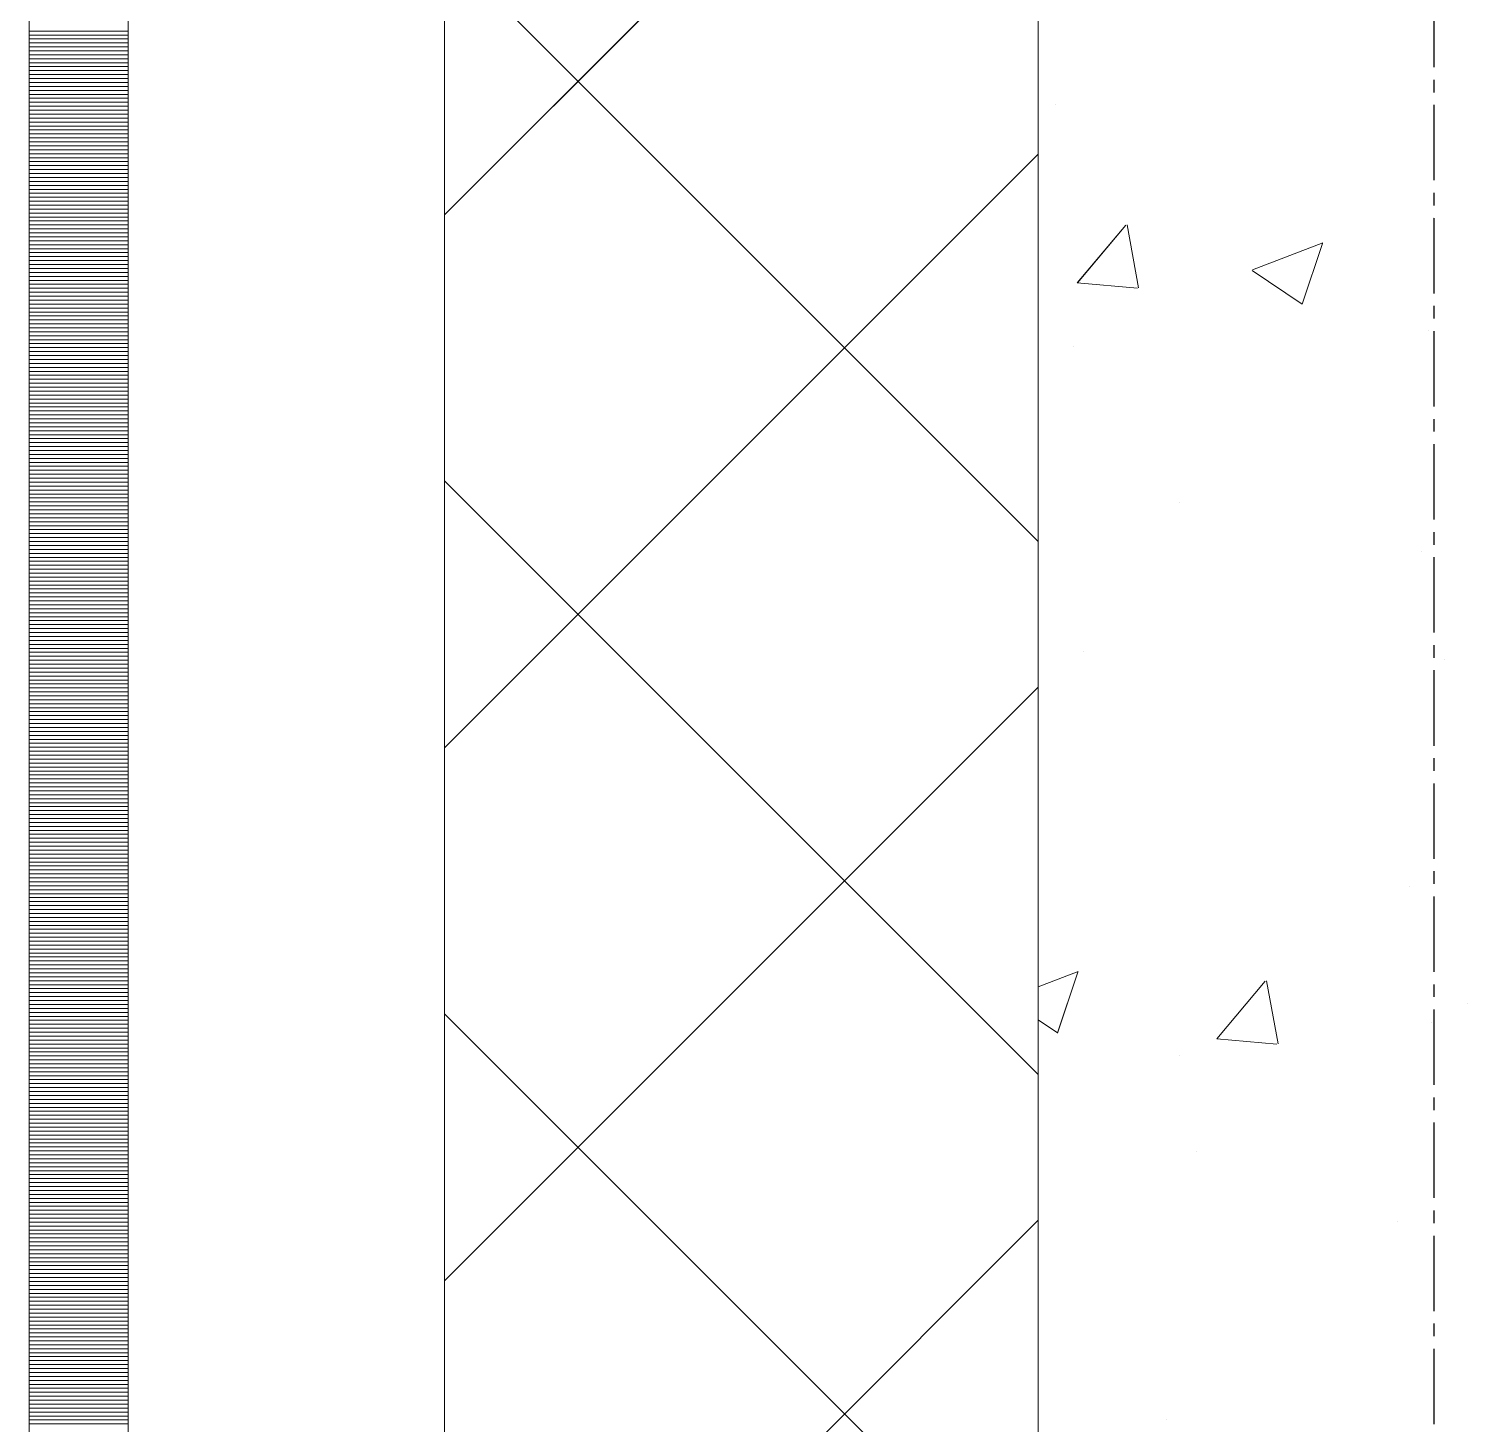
# Model space of a CAD drawing. Header units: millimetres. Extents: x 470010 to 1231400, y -134005 to 421770.
# Drawn here: x 672518.6 to 672885.9, y -3868.5 to -3516 of the extents above; entities that cross this region are included whole.
import ezdxf
from ezdxf.enums import TextEntityAlignment as Align

# ---------------------------------------------------------------- set-up
doc = ezdxf.new("R2010")
doc.units = ezdxf.units.MM
doc.linetypes.add('CENTER2', pattern=[28.575, 19.05, -3.175, 3.175, -3.175])
doc.linetypes.add('DASHED', pattern=[19.05, 12.7, -6.35])
doc.layers.get('Defpoints').update_dxf_attribs({"color": 140})
doc.layers.add('АР_Делит', color=120, linetype='Continuous', lineweight=0, plot=False)
for name, color, linetype, lineweight in [('АР_Стены ПЕНОблок', 52, 'Continuous', 20), ('АР_Тонкая', 254, 'Continuous', 5), ('АР_Утеплитель', 31, 'Continuous', 0), ('АР_Штриховка', 8, 'Continuous', 0)]:
    doc.layers.add(name, color=color, linetype=linetype, lineweight=lineweight)
doc.layers.add('РД_Оси_100', color=7, linetype='Continuous', lineweight=0, true_color=0x525252)
doc.styles.add('style1', font='ARIALN.TTF')

# ---------------------------------------------------------------- blocks, each defined once
blk = doc.blocks.new('СОШ_2200_АР_ОСИ_М100_28.05.24')
at = {"layer": 'АР_Делит', "color": 251, "linetype": 'DASHED', "true_color": 0x636466}
blk.add_lwpolyline([(-355, 13145), (-355, 100855), (37145, 100855), (37145, 129155), (72745, 129155), (72745, 135155), (114955, 135155), (114955, -355)], dxfattribs=at)
at = {"layer": 'РД_Оси_100', "color": 251, "linetype": 'CENTER2', "true_color": 0x636466}
blk.add_line((0, -6155), (0, 139938.679), dxfattribs=at)
blk = doc.blocks.new('A$C9108343f')
at = {"layer": 'АР_Стены ПЕНОблок', "color": 18, "linetype": 'Continuous', "lineweight": 20, "true_color": 0x000000}
blk.add_line((7054.96, 97555), (7054.96, 21355), dxfattribs=at)
at = {"layer": 'АР_Тонкая', "color": 18, "linetype": 'Continuous', "lineweight": 5, "true_color": 0x000000}
for p, q in [((6799.96, 97555), (6799.96, 21355)), ((6824.96, 97555), (6824.96, 21355)), ((6824.96, 21355), (6824.96, 97555)), ((6904.96, 21355), (6904.96, 97555))]:
    blk.add_line(p, q, dxfattribs=at)
at = {"layer": 'АР_Утеплитель', "color": 18, "linetype": 'Continuous', "lineweight": 0, "true_color": 0x000000}
for p, q in [((6904.96, 97555), (6904.96, 21355)), ((7054.96, 21355), (7054.96, 97555))]:
    blk.add_line(p, q, dxfattribs=at)
at = {"layer": 'АР_Штриховка', "color": 18, "linetype": 'Continuous', "lineweight": 0, "true_color": 0x000000}
for p, q in [((6904.96, 96803.34), (7054.96, 96953.34)), ((7054.96, 96720.78), (6904.96, 96870.78)), ((6799.96, 96849.75), (6824.96, 96849.75)), ((6799.96, 96848.75), (6824.96, 96848.75)), ((6799.96, 96847.75), (6824.96, 96847.75)), ((6799.96, 96846.75), (6824.96, 96846.75)), ((6799.96, 96845.75), (6824.96, 96845.75)), ((6799.96, 96844.75), (6824.96, 96844.75)), ((6799.96, 96843.75), (6824.96, 96843.75)), ((6799.96, 96842.75), (6824.96, 96842.75)), ((6799.96, 96841.75), (6824.96, 96841.75)), ((6799.96, 96840.75), (6824.96, 96840.75)), ((6799.96, 96839.75), (6824.96, 96839.75)), ((6799.96, 96838.75), (6824.96, 96838.75)), ((6799.96, 96837.75), (6824.96, 96837.75)), ((6799.96, 96836.75), (6824.96, 96836.75)), ((6799.96, 96835.75), (6824.96, 96835.75)), ((6799.96, 96834.75), (6824.96, 96834.75)), ((6799.96, 96833.75), (6824.96, 96833.75)), ((6799.96, 96832.75), (6824.96, 96832.75)), ((6799.96, 96831.75), (6824.96, 96831.75)), ((6799.96, 96830.75), (6824.96, 96830.75)), ((6799.96, 96829.75), (6824.96, 96829.75)), ((7059.23, 96831.26), (7059.23, 96831.26)), ((6799.96, 96828.75), (6824.96, 96828.75)), ((6799.96, 96827.75), (6824.96, 96827.75)), ((6799.96, 96826.75), (6824.96, 96826.75)), ((6799.96, 96825.75), (6824.96, 96825.75)), ((6799.96, 96824.75), (6824.96, 96824.75)), ((6799.96, 96823.75), (6824.96, 96823.75)), ((6799.96, 96822.75), (6824.96, 96822.75)), ((6799.96, 96821.75), (6824.96, 96821.75)), ((6799.96, 96820.75), (6824.96, 96820.75)), ((6799.96, 96819.75), (6824.96, 96819.75)), ((6799.96, 96818.75), (6824.96, 96818.75)), ((6904.96, 96668.64), (7054.96, 96818.64)), ((6799.96, 96817.75), (6824.96, 96817.75)), ((6799.96, 96816.75), (6824.96, 96816.75)), ((6799.96, 96815.75), (6824.96, 96815.75)), ((6799.96, 96814.75), (6824.96, 96814.75)), ((6799.96, 96813.75), (6824.96, 96813.75)), ((6799.96, 96812.75), (6824.96, 96812.75)), ((6799.96, 96811.75), (6824.96, 96811.75)), ((6799.96, 96810.75), (6824.96, 96810.75)), ((6799.96, 96809.75), (6824.96, 96809.75)), ((6799.96, 96808.75), (6824.96, 96808.75)), ((6799.96, 96807.75), (6824.96, 96807.75)), ((6799.96, 96806.75), (6824.96, 96806.75)), ((6799.96, 96805.75), (6824.96, 96805.75)), ((6799.96, 96804.75), (6824.96, 96804.75)), ((6799.96, 96803.75), (6824.96, 96803.75)), ((6799.96, 96802.75), (6824.96, 96802.75)), ((6799.96, 96801.75), (6824.96, 96801.75)), ((6799.96, 96800.75), (6824.96, 96800.75)), ((7064.84, 96786.14), (7077.08, 96800.73)), ((7080.32, 96784.86), (7077.39, 96800.79)), ((7154.88, 96802.68), (7154.88, 96802.68)), ((6799.96, 96799.75), (6824.96, 96799.75)), ((6799.96, 96798.75), (6824.96, 96798.75)), ((6799.96, 96797.75), (6824.96, 96797.75)), ((6799.96, 96796.75), (6824.96, 96796.75)), ((6799.96, 96795.75), (6824.96, 96795.75)), ((6799.96, 96794.75), (6824.96, 96794.75)), ((6799.96, 96793.75), (6824.96, 96793.75)), ((7109.07, 96789.43), (7126.85, 96796.25)), ((7121.65, 96780.73), (7126.8, 96796.08)), ((6799.96, 96792.75), (6824.96, 96792.75)), ((6799.96, 96791.75), (6824.96, 96791.75)), ((6799.96, 96790.75), (6824.96, 96790.75)), ((6799.96, 96789.75), (6824.96, 96789.75)), ((7108.99, 96789.26), (7121.63, 96780.74)), ((6799.96, 96788.75), (6824.96, 96788.75)), ((6799.96, 96787.75), (6824.96, 96787.75)), ((6799.96, 96786.75), (6824.96, 96786.75)), ((6799.96, 96785.75), (6824.96, 96785.75)), ((7064.83, 96786.14), (7080.02, 96784.81)), ((6799.96, 96784.75), (6824.96, 96784.75)), ((6799.96, 96783.75), (6824.96, 96783.75)), ((6799.96, 96782.75), (6824.96, 96782.75)), ((6799.96, 96781.75), (6824.96, 96781.75)), ((6799.96, 96780.75), (6824.96, 96780.75)), ((6799.96, 96779.75), (6824.96, 96779.75)), ((6799.96, 96778.75), (6824.96, 96778.75)), ((6799.96, 96777.75), (6824.96, 96777.75)), ((6799.96, 96776.75), (6824.96, 96776.75)), ((6799.96, 96775.75), (6824.96, 96775.75)), ((6799.96, 96774.75), (6824.96, 96774.75)), ((6799.96, 96773.75), (6824.96, 96773.75)), ((6799.96, 96772.75), (6824.96, 96772.75)), ((6799.96, 96771.75), (6824.96, 96771.75)), ((7153.58, 96774.16), (7153.58, 96774.16)), ((6799.96, 96770.75), (6824.96, 96770.75)), ((6799.96, 96769.75), (6824.96, 96769.75)), ((6799.96, 96768.75), (6824.96, 96768.75)), ((6799.96, 96767.75), (6824.96, 96767.75)), ((7063.91, 96770.04), (7063.91, 96770.04)), ((6799.96, 96766.75), (6824.96, 96766.75)), ((6799.96, 96765.75), (6824.96, 96765.75)), ((6799.96, 96764.75), (6824.96, 96764.75)), ((6799.96, 96763.75), (6824.96, 96763.75)), ((6799.96, 96762.75), (6824.96, 96762.75)), ((6799.96, 96761.75), (6824.96, 96761.75)), ((6799.96, 96760.75), (6824.96, 96760.75)), ((6799.96, 96759.75), (6824.96, 96759.75)), ((6799.96, 96758.75), (6824.96, 96758.75)), ((6799.96, 96757.75), (6824.96, 96757.75)), ((6799.96, 96756.75), (6824.96, 96756.75)), ((6799.96, 96755.75), (6824.96, 96755.75)), ((6799.96, 96754.75), (6824.96, 96754.75)), ((6799.96, 96753.75), (6824.96, 96753.75)), ((6799.96, 96752.75), (6824.96, 96752.75)), ((6799.96, 96751.75), (6824.96, 96751.75)), ((6799.96, 96750.75), (6824.96, 96750.75)), ((6799.96, 96749.75), (6824.96, 96749.75)), ((6799.96, 96748.75), (6824.96, 96748.75)), ((6799.96, 96747.75), (6824.96, 96747.75)), ((6799.96, 96746.75), (6824.96, 96746.75)), ((6799.96, 96745.75), (6824.96, 96745.75)), ((6799.96, 96744.75), (6824.96, 96744.75)), ((6799.96, 96743.75), (6824.96, 96743.75)), ((6799.96, 96742.75), (6824.96, 96742.75)), ((6799.96, 96741.75), (6824.96, 96741.75)), ((6799.96, 96740.75), (6824.96, 96740.75)), ((6799.96, 96739.75), (6824.96, 96739.75)), ((6799.96, 96738.75), (6824.96, 96738.75)), ((6799.96, 96737.75), (6824.96, 96737.75)), ((6799.96, 96736.75), (6824.96, 96736.75)), ((6799.96, 96735.75), (6824.96, 96735.75)), ((6799.96, 96734.75), (6824.96, 96734.75)), ((7054.96, 96586.07), (6904.96, 96736.07)), ((6799.96, 96733.75), (6824.96, 96733.75)), ((6799.96, 96732.75), (6824.96, 96732.75)), ((6799.96, 96731.75), (6824.96, 96731.75)), ((6799.96, 96730.75), (6824.96, 96730.75)), ((7090.74, 96730.54), (7090.74, 96730.54)), ((6799.96, 96729.75), (6824.96, 96729.75)), ((6799.96, 96728.75), (6824.96, 96728.75)), ((6799.96, 96727.75), (6824.96, 96727.75)), ((6799.96, 96726.75), (6824.96, 96726.75)), ((6799.96, 96725.75), (6824.96, 96725.75)), ((6799.96, 96724.75), (6824.96, 96724.75)), ((6799.96, 96723.75), (6824.96, 96723.75)), ((6799.96, 96722.75), (6824.96, 96722.75)), ((6799.96, 96721.75), (6824.96, 96721.75)), ((6799.96, 96720.75), (6824.96, 96720.75)), ((6799.96, 96719.75), (6824.96, 96719.75)), ((6799.96, 96718.75), (6824.96, 96718.75)), ((6799.96, 96717.75), (6824.96, 96717.75)), ((6799.96, 96716.75), (6824.96, 96716.75)), ((6799.96, 96715.75), (6824.96, 96715.75)), ((7151.79, 96718.13), (7151.79, 96718.13)), ((6799.96, 96714.75), (6824.96, 96714.75)), ((6799.96, 96713.75), (6824.96, 96713.75)), ((6799.96, 96712.75), (6824.96, 96712.75)), ((6799.96, 96711.75), (6824.96, 96711.75)), ((6799.96, 96710.75), (6824.96, 96710.75)), ((6799.96, 96709.75), (6824.96, 96709.75)), ((6799.96, 96708.75), (6824.96, 96708.75)), ((6799.96, 96707.75), (6824.96, 96707.75)), ((6799.96, 96706.75), (6824.96, 96706.75)), ((6799.96, 96705.75), (6824.96, 96705.75)), ((6799.96, 96704.75), (6824.96, 96704.75)), ((6799.96, 96703.75), (6824.96, 96703.75)), ((6799.96, 96702.75), (6824.96, 96702.75)), ((6799.96, 96701.75), (6824.96, 96701.75)), ((6799.96, 96700.75), (6824.96, 96700.75)), ((6799.96, 96699.75), (6824.96, 96699.75)), ((6799.96, 96698.75), (6824.96, 96698.75)), ((6799.96, 96697.75), (6824.96, 96697.75)), ((6799.96, 96696.75), (6824.96, 96696.75)), ((6799.96, 96695.75), (6824.96, 96695.75)), ((6799.96, 96694.75), (6824.96, 96694.75)), ((6799.96, 96693.75), (6824.96, 96693.75)), ((6799.96, 96692.75), (6824.96, 96692.75)), ((6799.96, 96691.75), (6824.96, 96691.75)), ((6799.96, 96690.75), (6824.96, 96690.75)), ((7066.32, 96692.96), (7066.32, 96692.96)), ((7157.5, 96690.98), (7157.5, 96690.98)), ((6799.96, 96689.75), (6824.96, 96689.75)), ((6799.96, 96688.75), (6824.96, 96688.75)), ((6799.96, 96687.75), (6824.96, 96687.75)), ((6799.96, 96686.75), (6824.96, 96686.75)), ((6799.96, 96685.75), (6824.96, 96685.75)), ((6799.96, 96684.75), (6824.96, 96684.75)), ((6799.96, 96683.75), (6824.96, 96683.75)), ((6799.96, 96682.75), (6824.96, 96682.75)), ((6904.96, 96533.94), (7054.96, 96683.94)), ((6799.96, 96681.75), (6824.96, 96681.75)), ((6799.96, 96680.75), (6824.96, 96680.75)), ((6799.96, 96679.75), (6824.96, 96679.75)), ((6799.96, 96678.75), (6824.96, 96678.75)), ((6799.96, 96677.75), (6824.96, 96677.75)), ((6799.96, 96676.75), (6824.96, 96676.75)), ((6799.96, 96675.75), (6824.96, 96675.75)), ((6799.96, 96674.75), (6824.96, 96674.75)), ((6799.96, 96673.75), (6824.96, 96673.75)), ((6799.96, 96672.75), (6824.96, 96672.75)), ((6799.96, 96671.75), (6824.96, 96671.75)), ((6799.96, 96670.75), (6824.96, 96670.75)), ((6799.96, 96669.75), (6824.96, 96669.75)), ((6799.96, 96668.75), (6824.96, 96668.75)), ((6799.96, 96667.75), (6824.96, 96667.75)), ((6799.96, 96666.75), (6824.96, 96666.75)), ((6799.96, 96665.75), (6824.96, 96665.75)), ((6799.96, 96664.75), (6824.96, 96664.75)), ((6799.96, 96663.75), (6824.96, 96663.75)), ((6799.96, 96662.75), (6824.96, 96662.75)), ((6799.96, 96661.75), (6824.96, 96661.75)), ((6799.96, 96660.75), (6824.96, 96660.75)), ((6799.96, 96659.75), (6824.96, 96659.75)), ((6799.96, 96658.75), (6824.96, 96658.75)), ((6799.96, 96657.75), (6824.96, 96657.75)), ((6799.96, 96656.75), (6824.96, 96656.75)), ((6799.96, 96655.75), (6824.96, 96655.75)), ((6799.96, 96654.75), (6824.96, 96654.75)), ((6799.96, 96653.75), (6824.96, 96653.75)), ((6799.96, 96652.75), (6824.96, 96652.75)), ((6799.96, 96651.75), (6824.96, 96651.75)), ((6799.96, 96650.75), (6824.96, 96650.75)), ((6799.96, 96649.75), (6824.96, 96649.75)), ((6799.96, 96648.75), (6824.96, 96648.75)), ((6799.96, 96647.75), (6824.96, 96647.75)), ((6799.96, 96646.75), (6824.96, 96646.75)), ((6799.96, 96645.75), (6824.96, 96645.75)), ((6799.96, 96644.75), (6824.96, 96644.75)), ((6799.96, 96643.75), (6824.96, 96643.75)), ((6799.96, 96642.75), (6824.96, 96642.75)), ((6799.96, 96641.75), (6824.96, 96641.75)), ((6799.96, 96640.75), (6824.96, 96640.75)), ((6799.96, 96639.75), (6824.96, 96639.75)), ((6799.96, 96638.75), (6824.96, 96638.75)), ((6799.96, 96637.75), (6824.96, 96637.75)), ((6799.96, 96636.75), (6824.96, 96636.75)), ((6799.96, 96635.75), (6824.96, 96635.75)), ((6799.96, 96634.75), (6824.96, 96634.75)), ((6799.96, 96633.75), (6824.96, 96633.75)), ((6799.96, 96632.75), (6824.96, 96632.75)), ((6799.96, 96631.75), (6824.96, 96631.75)), ((7148.7, 96633.57), (7148.7, 96633.57)), ((6799.96, 96630.75), (6824.96, 96630.75)), ((6799.96, 96629.75), (6824.96, 96629.75)), ((6799.96, 96628.75), (6824.96, 96628.75)), ((6799.96, 96627.75), (6824.96, 96627.75)), ((6799.96, 96626.75), (6824.96, 96626.75)), ((6799.96, 96625.75), (6824.96, 96625.75)), ((6799.96, 96624.75), (6824.96, 96624.75)), ((6799.96, 96623.75), (6824.96, 96623.75)), ((6799.96, 96622.75), (6824.96, 96622.75)), ((6799.96, 96621.75), (6824.96, 96621.75)), ((6799.96, 96620.75), (6824.96, 96620.75)), ((6799.96, 96619.75), (6824.96, 96619.75)), ((6799.96, 96618.75), (6824.96, 96618.75)), ((6799.96, 96617.75), (6824.96, 96617.75)), ((6799.96, 96616.75), (6824.96, 96616.75)), ((6799.96, 96615.75), (6824.96, 96615.75)), ((6799.96, 96614.75), (6824.96, 96614.75)), ((6799.96, 96613.75), (6824.96, 96613.75)), ((6799.96, 96612.75), (6824.96, 96612.75)), ((6799.96, 96611.75), (6824.96, 96611.75)), ((6799.96, 96610.75), (6824.96, 96610.75)), ((6799.96, 96609.75), (6824.96, 96609.75)), ((7054.96, 96608.19), (7065.05, 96612.07)), ((7059.84, 96596.54), (7064.99, 96611.89)), ((7100.08, 96595.08), (7112.32, 96609.68)), ((7115.57, 96593.81), (7112.63, 96609.73)), ((6799.96, 96608.75), (6824.96, 96608.75)), ((6799.96, 96607.75), (6824.96, 96607.75)), ((6799.96, 96606.75), (6824.96, 96606.75)), ((6799.96, 96605.75), (6824.96, 96605.75)), ((6799.96, 96604.75), (6824.96, 96604.75)), ((6799.96, 96603.75), (6824.96, 96603.75)), ((6799.96, 96602.75), (6824.96, 96602.75)), ((7163.32, 96604.07), (7163.32, 96604.07)), ((6799.96, 96601.75), (6824.96, 96601.75)), ((6799.96, 96600.75), (6824.96, 96600.75)), ((6799.96, 96599.75), (6824.96, 96599.75)), ((6799.96, 96598.75), (6824.96, 96598.75)), ((7054.96, 96451.37), (6904.96, 96601.37)), ((7054.96, 96599.83), (7059.83, 96596.55)), ((7154.27, 96599.17), (7154.27, 96599.17)), ((6799.96, 96597.75), (6824.96, 96597.75)), ((6799.96, 96596.75), (6824.96, 96596.75)), ((6799.96, 96595.75), (6824.96, 96595.75)), ((6799.96, 96594.75), (6824.96, 96594.75)), ((7100.08, 96595.08), (7115.26, 96593.75)), ((6799.96, 96593.75), (6824.96, 96593.75)), ((6799.96, 96592.75), (6824.96, 96592.75)), ((6799.96, 96591.75), (6824.96, 96591.75)), ((6799.96, 96590.75), (6824.96, 96590.75)), ((6799.96, 96589.75), (6824.96, 96589.75)), ((6799.96, 96588.75), (6824.96, 96588.75)), ((6799.96, 96587.75), (6824.96, 96587.75)), ((7090.68, 96590.8), (7090.68, 96590.8)), ((6799.96, 96586.75), (6824.96, 96586.75)), ((6799.96, 96585.75), (6824.96, 96585.75)), ((6799.96, 96584.75), (6824.96, 96584.75)), ((6799.96, 96583.75), (6824.96, 96583.75)), ((6799.96, 96582.75), (6824.96, 96582.75)), ((6799.96, 96581.75), (6824.96, 96581.75)), ((6799.96, 96580.75), (6824.96, 96580.75)), ((6799.96, 96579.75), (6824.96, 96579.75)), ((6799.96, 96578.75), (6824.96, 96578.75)), ((6799.96, 96577.75), (6824.96, 96577.75)), ((6799.96, 96576.75), (6824.96, 96576.75)), ((6799.96, 96575.75), (6824.96, 96575.75)), ((6799.96, 96574.75), (6824.96, 96574.75)), ((6799.96, 96573.75), (6824.96, 96573.75)), ((6799.96, 96572.75), (6824.96, 96572.75)), ((6799.96, 96571.75), (6824.96, 96571.75)), ((6799.96, 96570.75), (6824.96, 96570.75)), ((6799.96, 96569.75), (6824.96, 96569.75)), ((6799.96, 96568.75), (6824.96, 96568.75)), ((6799.96, 96567.75), (6824.96, 96567.75)), ((6799.96, 96566.75), (6824.96, 96566.75)), ((6799.96, 96565.75), (6824.96, 96565.75)), ((7094.83, 96566.62), (7094.83, 96566.62)), ((6799.96, 96564.75), (6824.96, 96564.75)), ((6799.96, 96563.75), (6824.96, 96563.75)), ((6799.96, 96562.75), (6824.96, 96562.75)), ((6799.96, 96561.75), (6824.96, 96561.75)), ((6799.96, 96560.75), (6824.96, 96560.75)), ((6799.96, 96559.75), (6824.96, 96559.75)), ((6799.96, 96558.75), (6824.96, 96558.75)), ((6799.96, 96557.75), (6824.96, 96557.75)), ((6799.96, 96556.75), (6824.96, 96556.75)), ((6799.96, 96555.75), (6824.96, 96555.75)), ((6799.96, 96554.75), (6824.96, 96554.75)), ((6799.96, 96553.75), (6824.96, 96553.75)), ((6799.96, 96552.75), (6824.96, 96552.75)), ((6799.96, 96551.75), (6824.96, 96551.75)), ((6799.96, 96550.75), (6824.96, 96550.75)), ((6799.96, 96549.75), (6824.96, 96549.75)), ((6799.96, 96548.75), (6824.96, 96548.75)), ((6799.96, 96547.75), (6824.96, 96547.75)), ((6799.96, 96546.75), (6824.96, 96546.75)), ((6904.96, 96399.23), (7054.96, 96549.23)), ((7145.61, 96549.02), (7145.61, 96549.02)), ((6799.96, 96545.75), (6824.96, 96545.75)), ((6799.96, 96544.75), (6824.96, 96544.75)), ((6799.96, 96543.75), (6824.96, 96543.75)), ((6799.96, 96542.75), (6824.96, 96542.75)), ((6799.96, 96541.75), (6824.96, 96541.75)), ((6799.96, 96540.75), (6824.96, 96540.75)), ((6799.96, 96539.75), (6824.96, 96539.75)), ((6799.96, 96538.75), (6824.96, 96538.75)), ((6799.96, 96537.75), (6824.96, 96537.75)), ((6799.96, 96536.75), (6824.96, 96536.75)), ((6799.96, 96535.75), (6824.96, 96535.75)), ((6799.96, 96534.75), (6824.96, 96534.75)), ((6799.96, 96533.75), (6824.96, 96533.75)), ((6799.96, 96532.75), (6824.96, 96532.75)), ((6799.96, 96531.75), (6824.96, 96531.75)), ((6799.96, 96530.75), (6824.96, 96530.75)), ((6799.96, 96529.75), (6824.96, 96529.75)), ((6799.96, 96528.75), (6824.96, 96528.75)), ((6799.96, 96527.75), (6824.96, 96527.75)), ((6799.96, 96526.75), (6824.96, 96526.75)), ((6799.96, 96525.75), (6824.96, 96525.75)), ((6799.96, 96524.75), (6824.96, 96524.75)), ((6799.96, 96523.75), (6824.96, 96523.75)), ((6799.96, 96522.75), (6824.96, 96522.75)), ((6799.96, 96521.75), (6824.96, 96521.75)), ((6799.96, 96520.75), (6824.96, 96520.75)), ((6799.96, 96519.75), (6824.96, 96519.75)), ((6799.96, 96518.75), (6824.96, 96518.75)), ((6799.96, 96517.75), (6824.96, 96517.75)), ((6799.96, 96516.75), (6824.96, 96516.75)), ((6799.96, 96515.75), (6824.96, 96515.75)), ((6799.96, 96514.75), (6824.96, 96514.75)), ((6799.96, 96513.75), (6824.96, 96513.75)), ((6799.96, 96512.75), (6824.96, 96512.75)), ((6799.96, 96511.75), (6824.96, 96511.75)), ((6799.96, 96510.75), (6824.96, 96510.75)), ((6799.96, 96509.75), (6824.96, 96509.75)), ((6799.96, 96508.75), (6824.96, 96508.75)), ((6799.96, 96507.75), (6824.96, 96507.75)), ((6799.96, 96506.75), (6824.96, 96506.75)), ((6799.96, 96505.75), (6824.96, 96505.75)), ((6799.96, 96504.75), (6824.96, 96504.75)), ((6799.96, 96503.75), (6824.96, 96503.75)), ((6799.96, 96502.75), (6824.96, 96502.75)), ((6799.96, 96501.75), (6824.96, 96501.75)), ((6799.96, 96500.75), (6824.96, 96500.75)), ((6799.96, 96499.75), (6824.96, 96499.75)), ((7087.45, 96498.99), (7087.45, 96498.99)), ((6799.96, 96498.75), (6824.96, 96498.75))]:
    blk.add_line(p, q, dxfattribs=at)
at = {"layer": 'РД_Оси_100'}
blk.add_blockref('СОШ_2200_АР_ОСИ_М100_28.05.24', (7154.96, 6755), dxfattribs=at)
at = {"layer": 'Defpoints', "color": 18, "true_color": 0x000000, "style": 'style1'}
for p in [(143949.34, 316089.12), (143974.98, 281639.5), (143890.4, 273244.71), (143839.99, 264276.81), (143967.75, 254892.38), (12251.96, 104178.14), (12382.58, 96023.14)]:
    blk.add_attdef('АР-ПОМЕЩЕНИЕ:НАИМЕНОВАНИЕ', text='', height=100, dxfattribs=at).set_placement(p, align=Align.MIDDLE)
at = {"layer": 'Defpoints', "color": 18, "true_color": 0x000000, "style": 'style1', "flags": 8}
for p in [(143951.3, 279099.09), (143848.34, 269251.11), (143875.33, 260094.25), (144049.74, 250824.7), (163419.28, 238153.36), (155897.46, 237965.97), (183037.2, 237965.97), (143342.94, 237876.19)]:
    blk.add_attdef('АР-ПОМЕЩЕНИЕ:НАИМЕНОВАНИЕ', text='', height=100, dxfattribs=at).set_placement(p, align=Align.MIDDLE)

msp = doc.modelspace()

# ---------------------------------------------------------------- linework, layer by layer
at = {"layer": 'АР_Стены ПЕНОблок', "color": 18, "linetype": 'Continuous', "lineweight": 20, "true_color": 0x000000}
msp.add_line((672773.57, -2811.242), (672773.57, -79011.242), dxfattribs=at)
at = {"layer": 'АР_Тонкая', "color": 18, "linetype": 'Continuous', "lineweight": 5, "true_color": 0x000000}
for p, q in [((672518.57, -2811.242), (672518.57, -79011.242)), ((672543.57, -2811.242), (672543.57, -79011.242)), ((672543.57, -79011.242), (672543.57, -2811.242)), ((672623.57, -79011.242), (672623.57, -2811.242))]:
    msp.add_line(p, q, dxfattribs=at)
at = {"layer": 'АР_Утеплитель', "color": 18, "linetype": 'Continuous', "lineweight": 0, "true_color": 0x000000}
for p, q in [((672623.57, -2811.242), (672623.57, -79011.242)), ((672773.57, -79011.242), (672773.57, -2811.242))]:
    msp.add_line(p, q, dxfattribs=at)
at = {"layer": 'АР_Штриховка', "color": 18, "linetype": 'Continuous', "lineweight": 0, "true_color": 0x000000}
for p, q in [((672623.57, -3562.898), (672773.57, -3412.898)), ((672773.57, -3645.465), (672623.57, -3495.465)), ((672518.57, -3516.492), (672543.57, -3516.492)), ((672518.57, -3517.492), (672543.57, -3517.492)), ((672518.57, -3518.492), (672543.57, -3518.492)), ((672518.57, -3519.492), (672543.57, -3519.492)), ((672518.57, -3520.492), (672543.57, -3520.492)), ((672518.57, -3521.492), (672543.57, -3521.492)), ((672518.57, -3522.492), (672543.57, -3522.492)), ((672518.57, -3523.492), (672543.57, -3523.492)), ((672518.57, -3524.492), (672543.57, -3524.492)), ((672518.57, -3525.492), (672543.57, -3525.492)), ((672518.57, -3526.492), (672543.57, -3526.492)), ((672518.57, -3527.492), (672543.57, -3527.492)), ((672518.57, -3528.492), (672543.57, -3528.492)), ((672518.57, -3529.492), (672543.57, -3529.492)), ((672518.57, -3530.492), (672543.57, -3530.492)), ((672518.57, -3531.492), (672543.57, -3531.492)), ((672518.57, -3532.492), (672543.57, -3532.492)), ((672518.57, -3533.492), (672543.57, -3533.492)), ((672518.57, -3534.492), (672543.57, -3534.492)), ((672518.57, -3535.492), (672543.57, -3535.492)), ((672518.57, -3536.492), (672543.57, -3536.492)), ((672518.57, -3537.492), (672543.57, -3537.492)), ((672518.57, -3538.492), (672543.57, -3538.492)), ((672518.57, -3539.492), (672543.57, -3539.492)), ((672518.57, -3540.492), (672543.57, -3540.492)), ((672518.57, -3541.492), (672543.57, -3541.492)), ((672518.57, -3542.492), (672543.57, -3542.492)), ((672518.57, -3543.492), (672543.57, -3543.492)), ((672518.57, -3544.492), (672543.57, -3544.492)), ((672518.57, -3545.492), (672543.57, -3545.492)), ((672518.57, -3546.492), (672543.57, -3546.492)), ((672518.57, -3547.492), (672543.57, -3547.492)), ((672518.57, -3548.492), (672543.57, -3548.492)), ((672623.57, -3697.602), (672773.57, -3547.602)), ((672518.57, -3549.492), (672543.57, -3549.492)), ((672518.57, -3550.492), (672543.57, -3550.492)), ((672518.57, -3551.492), (672543.57, -3551.492)), ((672518.57, -3552.492), (672543.57, -3552.492)), ((672518.57, -3553.492), (672543.57, -3553.492)), ((672518.57, -3554.492), (672543.57, -3554.492)), ((672518.57, -3555.492), (672543.57, -3555.492)), ((672518.57, -3556.492), (672543.57, -3556.492)), ((672518.57, -3557.492), (672543.57, -3557.492)), ((672518.57, -3558.492), (672543.57, -3558.492)), ((672518.57, -3559.492), (672543.57, -3559.492)), ((672518.57, -3560.492), (672543.57, -3560.492)), ((672518.57, -3561.492), (672543.57, -3561.492)), ((672518.57, -3562.492), (672543.57, -3562.492)), ((672518.57, -3563.492), (672543.57, -3563.492)), ((672518.57, -3564.492), (672543.57, -3564.492)), ((672518.57, -3565.492), (672543.57, -3565.492)), ((672518.57, -3566.492), (672543.57, -3566.492)), ((672783.447, -3580.101), (672795.693, -3565.508)), ((672798.935, -3581.378), (672795.999, -3565.456)), ((672518.57, -3567.492), (672543.57, -3567.492)), ((672518.57, -3568.492), (672543.57, -3568.492)), ((672518.57, -3569.492), (672543.57, -3569.492)), ((672518.57, -3570.492), (672543.57, -3570.492)), ((672827.682, -3576.815), (672845.467, -3569.988)), ((672840.258, -3585.51), (672845.408, -3570.161)), ((672518.57, -3571.492), (672543.57, -3571.492)), ((672518.57, -3572.492), (672543.57, -3572.492)), ((672518.57, -3573.492), (672543.57, -3573.492)), ((672518.57, -3574.492), (672543.57, -3574.492)), ((672518.57, -3575.492), (672543.57, -3575.492)), ((672518.57, -3576.492), (672543.57, -3576.492)), ((672518.57, -3577.492), (672543.57, -3577.492)), ((672827.606, -3576.982), (672840.241, -3585.504)), ((672518.57, -3578.492), (672543.57, -3578.492)), ((672518.57, -3579.492), (672543.57, -3579.492)), ((672518.57, -3580.492), (672543.57, -3580.492)), ((672518.57, -3581.492), (672543.57, -3581.492)), ((672783.447, -3580.106), (672798.629, -3581.434)), ((672518.57, -3582.492), (672543.57, -3582.492)), ((672518.57, -3583.492), (672543.57, -3583.492)), ((672518.57, -3584.492), (672543.57, -3584.492)), ((672518.57, -3585.492), (672543.57, -3585.492)), ((672518.57, -3586.492), (672543.57, -3586.492)), ((672518.57, -3587.492), (672543.57, -3587.492)), ((672518.57, -3588.492), (672543.57, -3588.492)), ((672518.57, -3589.492), (672543.57, -3589.492)), ((672518.57, -3590.492), (672543.57, -3590.492)), ((672518.57, -3591.492), (672543.57, -3591.492)), ((672518.57, -3592.492), (672543.57, -3592.492)), ((672518.57, -3593.492), (672543.57, -3593.492)), ((672518.57, -3594.492), (672543.57, -3594.492)), ((672518.57, -3595.492), (672543.57, -3595.492)), ((672518.57, -3596.492), (672543.57, -3596.492)), ((672518.57, -3597.492), (672543.57, -3597.492)), ((672518.57, -3598.492), (672543.57, -3598.492)), ((672518.57, -3599.492), (672543.57, -3599.492)), ((672518.57, -3600.492), (672543.57, -3600.492)), ((672518.57, -3601.492), (672543.57, -3601.492)), ((672518.57, -3602.492), (672543.57, -3602.492)), ((672518.57, -3603.492), (672543.57, -3603.492)), ((672518.57, -3604.492), (672543.57, -3604.492)), ((672518.57, -3605.492), (672543.57, -3605.492)), ((672518.57, -3606.492), (672543.57, -3606.492)), ((672518.57, -3607.492), (672543.57, -3607.492)), ((672518.57, -3608.492), (672543.57, -3608.492)), ((672518.57, -3609.492), (672543.57, -3609.492)), ((672518.57, -3610.492), (672543.57, -3610.492)), ((672518.57, -3611.492), (672543.57, -3611.492)), ((672518.57, -3612.492), (672543.57, -3612.492)), ((672518.57, -3613.492), (672543.57, -3613.492)), ((672518.57, -3614.492), (672543.57, -3614.492)), ((672518.57, -3615.492), (672543.57, -3615.492)), ((672518.57, -3616.492), (672543.57, -3616.492)), ((672518.57, -3617.492), (672543.57, -3617.492)), ((672518.57, -3618.492), (672543.57, -3618.492)), ((672518.57, -3619.492), (672543.57, -3619.492)), ((672518.57, -3620.492), (672543.57, -3620.492)), ((672518.57, -3621.492), (672543.57, -3621.492)), ((672518.57, -3622.492), (672543.57, -3622.492)), ((672518.57, -3623.492), (672543.57, -3623.492)), ((672518.57, -3624.492), (672543.57, -3624.492)), ((672518.57, -3625.492), (672543.57, -3625.492)), ((672518.57, -3626.492), (672543.57, -3626.492)), ((672518.57, -3627.492), (672543.57, -3627.492)), ((672518.57, -3628.492), (672543.57, -3628.492)), ((672518.57, -3629.492), (672543.57, -3629.492)), ((672518.57, -3630.492), (672543.57, -3630.492)), ((672518.57, -3631.492), (672543.57, -3631.492)), ((672518.57, -3632.492), (672543.57, -3632.492)), ((672773.57, -3780.169), (672623.57, -3630.169)), ((672518.57, -3633.492), (672543.57, -3633.492)), ((672518.57, -3634.492), (672543.57, -3634.492)), ((672518.57, -3635.492), (672543.57, -3635.492)), ((672518.57, -3636.492), (672543.57, -3636.492)), ((672518.57, -3637.492), (672543.57, -3637.492)), ((672518.57, -3638.492), (672543.57, -3638.492)), ((672518.57, -3639.492), (672543.57, -3639.492)), ((672518.57, -3640.492), (672543.57, -3640.492)), ((672518.57, -3641.492), (672543.57, -3641.492)), ((672518.57, -3642.492), (672543.57, -3642.492)), ((672518.57, -3643.492), (672543.57, -3643.492)), ((672518.57, -3644.492), (672543.57, -3644.492)), ((672518.57, -3645.492), (672543.57, -3645.492)), ((672518.57, -3646.492), (672543.57, -3646.492)), ((672518.57, -3647.492), (672543.57, -3647.492)), ((672518.57, -3648.492), (672543.57, -3648.492)), ((672518.57, -3649.492), (672543.57, -3649.492)), ((672518.57, -3650.492), (672543.57, -3650.492)), ((672518.57, -3651.492), (672543.57, -3651.492)), ((672518.57, -3652.492), (672543.57, -3652.492)), ((672518.57, -3653.492), (672543.57, -3653.492)), ((672518.57, -3654.492), (672543.57, -3654.492)), ((672518.57, -3655.492), (672543.57, -3655.492)), ((672518.57, -3656.492), (672543.57, -3656.492)), ((672518.57, -3657.492), (672543.57, -3657.492)), ((672518.57, -3658.492), (672543.57, -3658.492)), ((672518.57, -3659.492), (672543.57, -3659.492)), ((672518.57, -3660.492), (672543.57, -3660.492)), ((672518.57, -3661.492), (672543.57, -3661.492)), ((672518.57, -3662.492), (672543.57, -3662.492)), ((672518.57, -3663.492), (672543.57, -3663.492)), ((672518.57, -3664.492), (672543.57, -3664.492)), ((672518.57, -3665.492), (672543.57, -3665.492)), ((672518.57, -3666.492), (672543.57, -3666.492)), ((672518.57, -3667.492), (672543.57, -3667.492)), ((672518.57, -3668.492), (672543.57, -3668.492)), ((672518.57, -3669.492), (672543.57, -3669.492)), ((672518.57, -3670.492), (672543.57, -3670.492)), ((672518.57, -3671.492), (672543.57, -3671.492)), ((672518.57, -3672.492), (672543.57, -3672.492)), ((672518.57, -3673.492), (672543.57, -3673.492)), ((672518.57, -3674.492), (672543.57, -3674.492)), ((672518.57, -3675.492), (672543.57, -3675.492)), ((672518.57, -3676.492), (672543.57, -3676.492)), ((672518.57, -3677.492), (672543.57, -3677.492)), ((672518.57, -3678.492), (672543.57, -3678.492)), ((672518.57, -3679.492), (672543.57, -3679.492)), ((672518.57, -3680.492), (672543.57, -3680.492)), ((672518.57, -3681.492), (672543.57, -3681.492)), ((672518.57, -3682.492), (672543.57, -3682.492)), ((672518.57, -3683.492), (672543.57, -3683.492)), ((672518.57, -3684.492), (672543.57, -3684.492)), ((672623.57, -3832.306), (672773.57, -3682.306)), ((672518.57, -3685.492), (672543.57, -3685.492)), ((672518.57, -3686.492), (672543.57, -3686.492)), ((672518.57, -3687.492), (672543.57, -3687.492)), ((672518.57, -3688.492), (672543.57, -3688.492)), ((672518.57, -3689.492), (672543.57, -3689.492)), ((672518.57, -3690.492), (672543.57, -3690.492)), ((672518.57, -3691.492), (672543.57, -3691.492)), ((672518.57, -3692.492), (672543.57, -3692.492)), ((672518.57, -3693.492), (672543.57, -3693.492)), ((672518.57, -3694.492), (672543.57, -3694.492)), ((672518.57, -3695.492), (672543.57, -3695.492)), ((672518.57, -3696.492), (672543.57, -3696.492)), ((672518.57, -3697.492), (672543.57, -3697.492)), ((672518.57, -3698.492), (672543.57, -3698.492)), ((672518.57, -3699.492), (672543.57, -3699.492)), ((672518.57, -3700.492), (672543.57, -3700.492)), ((672518.57, -3701.492), (672543.57, -3701.492)), ((672518.57, -3702.492), (672543.57, -3702.492)), ((672518.57, -3703.492), (672543.57, -3703.492)), ((672518.57, -3704.492), (672543.57, -3704.492)), ((672518.57, -3705.492), (672543.57, -3705.492)), ((672518.57, -3706.492), (672543.57, -3706.492)), ((672518.57, -3707.492), (672543.57, -3707.492)), ((672518.57, -3708.492), (672543.57, -3708.492)), ((672518.57, -3709.492), (672543.57, -3709.492)), ((672518.57, -3710.492), (672543.57, -3710.492)), ((672518.57, -3711.492), (672543.57, -3711.492)), ((672518.57, -3712.492), (672543.57, -3712.492)), ((672518.57, -3713.492), (672543.57, -3713.492)), ((672518.57, -3714.492), (672543.57, -3714.492)), ((672518.57, -3715.492), (672543.57, -3715.492)), ((672518.57, -3716.492), (672543.57, -3716.492)), ((672518.57, -3717.492), (672543.57, -3717.492)), ((672518.57, -3718.492), (672543.57, -3718.492)), ((672518.57, -3719.492), (672543.57, -3719.492)), ((672518.57, -3720.492), (672543.57, -3720.492)), ((672518.57, -3721.492), (672543.57, -3721.492)), ((672518.57, -3722.492), (672543.57, -3722.492)), ((672518.57, -3723.492), (672543.57, -3723.492)), ((672518.57, -3724.492), (672543.57, -3724.492)), ((672518.57, -3725.492), (672543.57, -3725.492)), ((672518.57, -3726.492), (672543.57, -3726.492)), ((672518.57, -3727.492), (672543.57, -3727.492)), ((672518.57, -3728.492), (672543.57, -3728.492)), ((672518.57, -3729.492), (672543.57, -3729.492)), ((672518.57, -3730.492), (672543.57, -3730.492)), ((672518.57, -3731.492), (672543.57, -3731.492)), ((672518.57, -3732.492), (672543.57, -3732.492)), ((672518.57, -3733.492), (672543.57, -3733.492)), ((672518.57, -3734.492), (672543.57, -3734.492)), ((672518.57, -3735.492), (672543.57, -3735.492)), ((672518.57, -3736.492), (672543.57, -3736.492)), ((672518.57, -3737.492), (672543.57, -3737.492)), ((672518.57, -3738.492), (672543.57, -3738.492)), ((672518.57, -3739.492), (672543.57, -3739.492)), ((672518.57, -3740.492), (672543.57, -3740.492)), ((672518.57, -3741.492), (672543.57, -3741.492)), ((672518.57, -3742.492), (672543.57, -3742.492)), ((672518.57, -3743.492), (672543.57, -3743.492)), ((672518.57, -3744.492), (672543.57, -3744.492)), ((672518.57, -3745.492), (672543.57, -3745.492)), ((672518.57, -3746.492), (672543.57, -3746.492)), ((672518.57, -3747.492), (672543.57, -3747.492)), ((672518.57, -3748.492), (672543.57, -3748.492)), ((672518.57, -3749.492), (672543.57, -3749.492)), ((672518.57, -3750.492), (672543.57, -3750.492)), ((672518.57, -3751.492), (672543.57, -3751.492)), ((672518.57, -3752.492), (672543.57, -3752.492)), ((672518.57, -3753.492), (672543.57, -3753.492)), ((672773.57, -3758.051), (672783.665, -3754.176)), ((672778.455, -3769.698), (672783.606, -3754.349)), ((672518.57, -3754.492), (672543.57, -3754.492)), ((672518.57, -3755.492), (672543.57, -3755.492)), ((672518.57, -3756.492), (672543.57, -3756.492)), ((672518.57, -3757.492), (672543.57, -3757.492)), ((672818.691, -3771.158), (672830.936, -3756.565)), ((672834.178, -3772.435), (672831.241, -3756.513)), ((672518.57, -3758.492), (672543.57, -3758.492)), ((672518.57, -3759.492), (672543.57, -3759.492)), ((672518.57, -3760.492), (672543.57, -3760.492)), ((672518.57, -3761.492), (672543.57, -3761.492)), ((672518.57, -3762.492), (672543.57, -3762.492)), ((672518.57, -3763.492), (672543.57, -3763.492)), ((672518.57, -3764.492), (672543.57, -3764.492)), ((672773.57, -3914.872), (672623.57, -3764.872)), ((672518.57, -3765.492), (672543.57, -3765.492)), ((672518.57, -3766.492), (672543.57, -3766.492)), ((672518.57, -3767.492), (672543.57, -3767.492)), ((672518.57, -3768.492), (672543.57, -3768.492)), ((672773.57, -3766.408), (672778.439, -3769.692)), ((672518.57, -3769.492), (672543.57, -3769.492)), ((672518.57, -3770.492), (672543.57, -3770.492)), ((672518.57, -3771.492), (672543.57, -3771.492)), ((672518.57, -3772.492), (672543.57, -3772.492)), ((672818.69, -3771.163), (672833.872, -3772.491)), ((672518.57, -3773.492), (672543.57, -3773.492)), ((672518.57, -3774.492), (672543.57, -3774.492)), ((672518.57, -3775.492), (672543.57, -3775.492)), ((672518.57, -3776.492), (672543.57, -3776.492)), ((672518.57, -3777.492), (672543.57, -3777.492)), ((672518.57, -3778.492), (672543.57, -3778.492)), ((672518.57, -3779.492), (672543.57, -3779.492)), ((672518.57, -3780.492), (672543.57, -3780.492)), ((672518.57, -3781.492), (672543.57, -3781.492)), ((672518.57, -3782.492), (672543.57, -3782.492)), ((672518.57, -3783.492), (672543.57, -3783.492)), ((672518.57, -3784.492), (672543.57, -3784.492)), ((672518.57, -3785.492), (672543.57, -3785.492)), ((672518.57, -3786.492), (672543.57, -3786.492)), ((672518.57, -3787.492), (672543.57, -3787.492)), ((672518.57, -3788.492), (672543.57, -3788.492)), ((672518.57, -3789.492), (672543.57, -3789.492)), ((672518.57, -3790.492), (672543.57, -3790.492)), ((672518.57, -3791.492), (672543.57, -3791.492)), ((672518.57, -3792.492), (672543.57, -3792.492)), ((672518.57, -3793.492), (672543.57, -3793.492)), ((672518.57, -3794.492), (672543.57, -3794.492)), ((672518.57, -3795.492), (672543.57, -3795.492)), ((672518.57, -3796.492), (672543.57, -3796.492)), ((672518.57, -3797.492), (672543.57, -3797.492)), ((672518.57, -3798.492), (672543.57, -3798.492)), ((672518.57, -3799.492), (672543.57, -3799.492)), ((672518.57, -3800.492), (672543.57, -3800.492)), ((672518.57, -3801.492), (672543.57, -3801.492)), ((672518.57, -3802.492), (672543.57, -3802.492)), ((672518.57, -3803.492), (672543.57, -3803.492)), ((672518.57, -3804.492), (672543.57, -3804.492)), ((672518.57, -3805.492), (672543.57, -3805.492)), ((672518.57, -3806.492), (672543.57, -3806.492)), ((672518.57, -3807.492), (672543.57, -3807.492)), ((672518.57, -3808.492), (672543.57, -3808.492)), ((672518.57, -3809.492), (672543.57, -3809.492)), ((672518.57, -3810.492), (672543.57, -3810.492)), ((672518.57, -3811.492), (672543.57, -3811.492)), ((672518.57, -3812.492), (672543.57, -3812.492)), ((672518.57, -3813.492), (672543.57, -3813.492)), ((672518.57, -3814.492), (672543.57, -3814.492)), ((672518.57, -3815.492), (672543.57, -3815.492)), ((672518.57, -3816.492), (672543.57, -3816.492)), ((672518.57, -3817.492), (672543.57, -3817.492)), ((672518.57, -3818.492), (672543.57, -3818.492)), ((672518.57, -3819.492), (672543.57, -3819.492)), ((672518.57, -3820.492), (672543.57, -3820.492)), ((672623.57, -3967.009), (672773.57, -3817.009)), ((672518.57, -3821.492), (672543.57, -3821.492)), ((672518.57, -3822.492), (672543.57, -3822.492)), ((672518.57, -3823.492), (672543.57, -3823.492)), ((672518.57, -3824.492), (672543.57, -3824.492)), ((672518.57, -3825.492), (672543.57, -3825.492)), ((672518.57, -3826.492), (672543.57, -3826.492)), ((672518.57, -3827.492), (672543.57, -3827.492)), ((672518.57, -3828.492), (672543.57, -3828.492)), ((672518.57, -3829.492), (672543.57, -3829.492)), ((672518.57, -3830.492), (672543.57, -3830.492)), ((672518.57, -3831.492), (672543.57, -3831.492)), ((672518.57, -3832.492), (672543.57, -3832.492)), ((672518.57, -3833.492), (672543.57, -3833.492)), ((672518.57, -3834.492), (672543.57, -3834.492)), ((672518.57, -3835.492), (672543.57, -3835.492)), ((672518.57, -3836.492), (672543.57, -3836.492)), ((672518.57, -3837.492), (672543.57, -3837.492)), ((672518.57, -3838.492), (672543.57, -3838.492)), ((672518.57, -3839.492), (672543.57, -3839.492)), ((672518.57, -3840.492), (672543.57, -3840.492)), ((672518.57, -3841.492), (672543.57, -3841.492)), ((672518.57, -3842.492), (672543.57, -3842.492)), ((672518.57, -3843.492), (672543.57, -3843.492)), ((672518.57, -3844.492), (672543.57, -3844.492)), ((672518.57, -3845.492), (672543.57, -3845.492)), ((672518.57, -3846.492), (672543.57, -3846.492)), ((672518.57, -3847.492), (672543.57, -3847.492)), ((672518.57, -3848.492), (672543.57, -3848.492)), ((672518.57, -3849.492), (672543.57, -3849.492)), ((672518.57, -3850.492), (672543.57, -3850.492)), ((672518.57, -3851.492), (672543.57, -3851.492)), ((672518.57, -3852.492), (672543.57, -3852.492)), ((672518.57, -3853.492), (672543.57, -3853.492)), ((672518.57, -3854.492), (672543.57, -3854.492)), ((672518.57, -3855.492), (672543.57, -3855.492)), ((672518.57, -3856.492), (672543.57, -3856.492)), ((672518.57, -3857.492), (672543.57, -3857.492)), ((672518.57, -3858.492), (672543.57, -3858.492)), ((672518.57, -3859.492), (672543.57, -3859.492)), ((672518.57, -3860.492), (672543.57, -3860.492)), ((672518.57, -3861.492), (672543.57, -3861.492)), ((672518.57, -3862.492), (672543.57, -3862.492)), ((672518.57, -3863.492), (672543.57, -3863.492)), ((672518.57, -3864.492), (672543.57, -3864.492)), ((672518.57, -3865.492), (672543.57, -3865.492)), ((672518.57, -3866.492), (672543.57, -3866.492)), ((672518.57, -3867.492), (672543.57, -3867.492)), ((672518.57, -3868.492), (672543.57, -3868.492))]:
    msp.add_line(p, q, dxfattribs=at)

# ---------------------------------------------------------------- block references
msp.add_blockref('A$C9108343f', (665718.612, -100366.242))
at = {"layer": 'РД_Оси_100'}
msp.add_blockref('СОШ_2200_АР_ОСИ_М100_28.05.24', (672873.57, -93611.242), dxfattribs=at)

doc.saveas('drawing.dxf')
